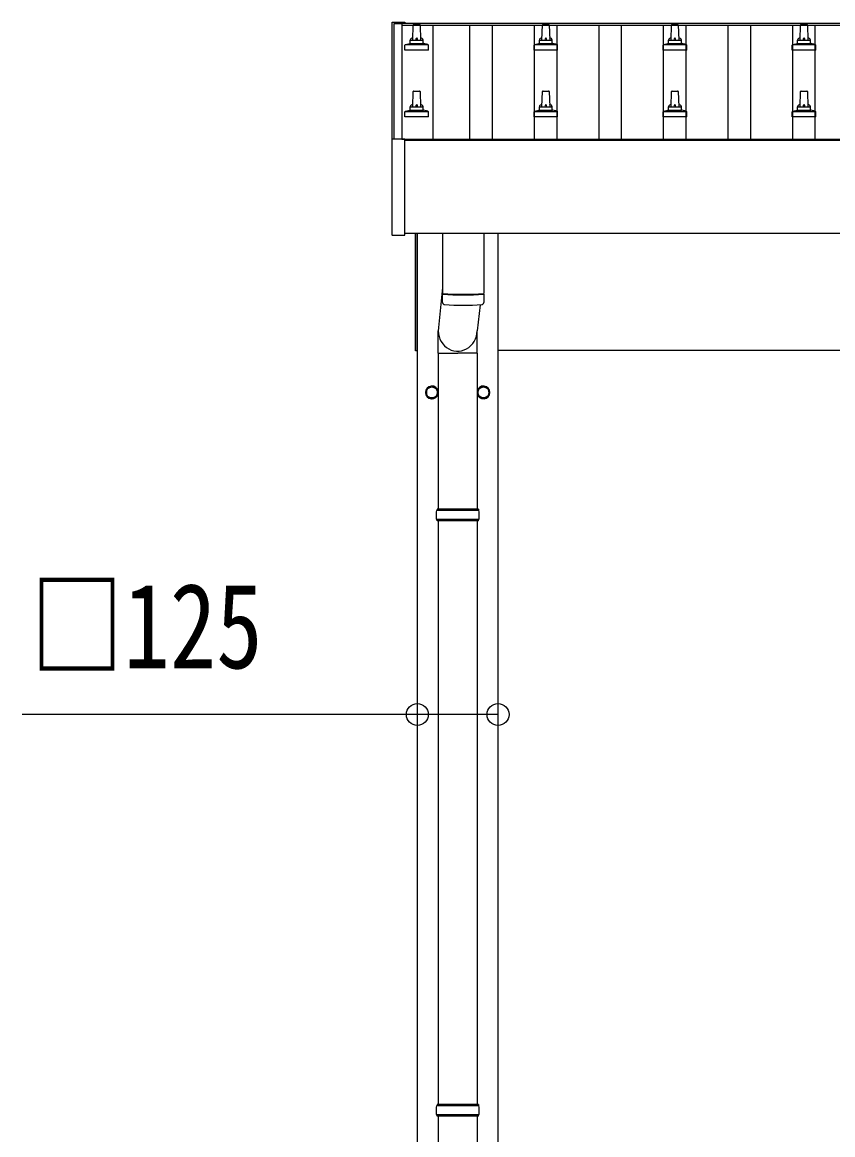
# Model space of a CAD drawing. Units: millimetres, scale not verified. Extents: x -16820 to 16820, y -11880 to 11880.
# Drawn here: x -13518 to -12262, y -778 to 946 of the extents above; entities that cross this region are included whole.
import ezdxf
from ezdxf.enums import TextEntityAlignment as Align

# ---------------------------------------------------------------- set-up
doc = ezdxf.new("R2010")
doc.units = ezdxf.units.MM
doc.header["$LTSCALE"] = 50
for name, color, linetype in [('0-4_YKK_13', 4, 'Continuous'), ('0-5_YKK_A1', 4, 'Continuous'), ('0-6_YKK_D', 6, 'Continuous')]:
    doc.layers.add(name, color=color, linetype=linetype)
doc.styles.add('ＭＳ ゴシック', font='')
doc.styles.get('ＭＳ ゴシック').set_extended_font_data('MS Gothic')

msp = doc.modelspace()

# ---------------------------------------------------------------- linework, layer by layer
at = {"layer": '0-4_YKK_13'}
for p, q in [((-12945.22, 945.1), (-12945.22, 944.5)), ((-12945.22, 944.5), (-12945.22, 764.09)), ((-12944.22, 945.61), (-12926.22, 945.61)), ((-12925.22, 944.5), (-12925.22, 945.1)), ((-12925.22, 944.43), (-12925.22, 944.5)), ((-12912.92, 917.91), (-12912.19, 941.44)), ((-12911.19, 942.41), (-12902.65, 942.41)), ((-12901.65, 941.44), (-12900.92, 917.91)), ((-12712.92, 917.91), (-12712.19, 941.44)), ((-12711.19, 942.41), (-12702.65, 942.41)), ((-12701.65, 941.44), (-12700.92, 917.91)), ((-12512.92, 917.91), (-12512.19, 941.44)), ((-12511.19, 942.41), (-12502.65, 942.41)), ((-12501.65, 941.44), (-12500.92, 917.91)), ((-12312.92, 917.91), (-12312.19, 941.44)), ((-12311.19, 942.41), (-12302.65, 942.41)), ((-12301.65, 941.44), (-12300.92, 917.91)), ((-12916.92, 913.7), (-12916.92, 917.91)), ((-12915.92, 917.91), (-12897.92, 917.91)), ((-12896.92, 913.7), (-12896.92, 917.91)), ((-12716.92, 913.7), (-12716.92, 917.91)), ((-12715.92, 917.91), (-12697.92, 917.91)), ((-12696.92, 913.7), (-12696.92, 917.91)), ((-12516.92, 913.7), (-12516.92, 917.91)), ((-12515.92, 917.91), (-12497.92, 917.91)), ((-12496.92, 913.7), (-12496.92, 917.91)), ((-12316.92, 913.7), (-12316.92, 917.91)), ((-12315.92, 917.91), (-12297.92, 917.91)), ((-12296.92, 913.7), (-12296.92, 917.91)), ((-12925.17, 902.41), (-12925.17, 910.13)), ((-12888.67, 902.41), (-12925.17, 902.41)), ((-12924.79, 910.91), (-12889.05, 910.91)), ((-12924.41, 911.1), (-12917.69, 912.73)), ((-12917.3, 912.91), (-12896.54, 912.91)), ((-12889.44, 911.1), (-12896.16, 912.73)), ((-12888.67, 902.41), (-12888.67, 910.13)), ((-12725.17, 902.41), (-12725.17, 910.13)), ((-12688.67, 902.41), (-12725.17, 902.41)), ((-12724.79, 910.91), (-12689.05, 910.91)), ((-12724.41, 911.1), (-12717.69, 912.73)), ((-12717.3, 912.91), (-12696.54, 912.91)), ((-12689.44, 911.1), (-12696.16, 912.73)), ((-12688.67, 902.41), (-12688.67, 910.13)), ((-12525.17, 902.41), (-12525.17, 910.13)), ((-12488.67, 902.41), (-12525.17, 902.41)), ((-12524.79, 910.91), (-12489.05, 910.91)), ((-12524.41, 911.1), (-12517.69, 912.73)), ((-12517.3, 912.91), (-12496.54, 912.91)), ((-12489.44, 911.1), (-12496.16, 912.73)), ((-12488.67, 902.41), (-12488.67, 910.13)), ((-12325.17, 902.41), (-12325.17, 910.13)), ((-12288.67, 902.41), (-12325.17, 902.41)), ((-12324.79, 910.91), (-12289.05, 910.91)), ((-12324.41, 911.1), (-12317.69, 912.73)), ((-12317.3, 912.91), (-12296.54, 912.91)), ((-12289.44, 911.1), (-12296.16, 912.73)), ((-12288.67, 902.41), (-12288.67, 910.13)), ((-12912.92, 814.58), (-12912.19, 838.1)), ((-12911.19, 839.08), (-12902.65, 839.08)), ((-12901.65, 838.1), (-12900.92, 814.58)), ((-12712.92, 814.58), (-12712.19, 838.1)), ((-12711.19, 839.08), (-12702.65, 839.08)), ((-12701.65, 838.1), (-12700.92, 814.58)), ((-12512.92, 814.58), (-12512.19, 838.1)), ((-12511.19, 839.08), (-12502.65, 839.08)), ((-12501.65, 838.1), (-12500.92, 814.58)), ((-12312.92, 814.58), (-12312.19, 838.1)), ((-12311.19, 839.08), (-12302.65, 839.08)), ((-12301.65, 838.1), (-12300.92, 814.58)), ((-12916.92, 810.36), (-12916.92, 814.58)), ((-12915.92, 814.58), (-12897.92, 814.58)), ((-12896.92, 810.36), (-12896.92, 814.58)), ((-12716.92, 810.36), (-12716.92, 814.58)), ((-12715.92, 814.58), (-12697.92, 814.58)), ((-12696.92, 810.36), (-12696.92, 814.58)), ((-12516.92, 810.36), (-12516.92, 814.58)), ((-12515.92, 814.58), (-12497.92, 814.58)), ((-12496.92, 810.36), (-12496.92, 814.58)), ((-12316.92, 810.36), (-12316.92, 814.58)), ((-12315.92, 814.58), (-12297.92, 814.58)), ((-12296.92, 810.36), (-12296.92, 814.58)), ((-12925.17, 799.08), (-12925.17, 806.79)), ((-12888.67, 799.08), (-12925.17, 799.08)), ((-12924.79, 807.58), (-12889.05, 807.58)), ((-12924.41, 807.76), (-12917.69, 809.39)), ((-12917.3, 809.58), (-12896.54, 809.58)), ((-12889.44, 807.76), (-12896.16, 809.39)), ((-12888.67, 799.08), (-12888.67, 806.79)), ((-12725.17, 799.08), (-12725.17, 806.79)), ((-12688.67, 799.08), (-12725.17, 799.08)), ((-12724.79, 807.58), (-12689.05, 807.58)), ((-12724.41, 807.76), (-12717.69, 809.39)), ((-12717.3, 809.58), (-12696.54, 809.58)), ((-12689.44, 807.76), (-12696.16, 809.39)), ((-12688.67, 799.08), (-12688.67, 806.79)), ((-12525.17, 799.08), (-12525.17, 806.79)), ((-12488.67, 799.08), (-12525.17, 799.08)), ((-12524.79, 807.58), (-12489.05, 807.58)), ((-12524.41, 807.76), (-12517.69, 809.39)), ((-12517.3, 809.58), (-12496.54, 809.58)), ((-12489.44, 807.76), (-12496.16, 809.39)), ((-12488.67, 799.08), (-12488.67, 806.79)), ((-12325.17, 799.08), (-12325.17, 806.79)), ((-12288.67, 799.08), (-12325.17, 799.08)), ((-12324.79, 807.58), (-12289.05, 807.58)), ((-12324.41, 807.76), (-12317.69, 809.39)), ((-12317.3, 809.58), (-12296.54, 809.58)), ((-12289.44, 807.76), (-12296.16, 809.39)), ((-12288.67, 799.08), (-12288.67, 806.79)), ((-12945.22, 764.04), (-12945.22, 616.04)), ((-12944.22, 764.54), (-12944.72, 764.54)), ((-12926.22, 764.54), (-12944.22, 764.54)), ((-12925.72, 764.54), (-12926.22, 764.54)), ((-12925.22, 616.04), (-12925.22, 764.04)), ((-12944.72, 615.54), (-12925.72, 615.54)), ((-12908.92, 436.5), (-12908.92, 618.17)), ((-12906.92, 618.17), (-12906.92, 436.5)), ((-12866.92, 618.17), (-12866.92, 525.19)), ((-12802.92, 618.17), (-12802.92, 525.19)), ((-12866.92, 534.77), (-12873.48, 467.57)), ((-12866.72, 511.21), (-12866.95, 524.19)), ((-12862.45, 524.91), (-12862.43, 523.91)), ((-12807.4, 524.91), (-12807.41, 523.91)), ((-12802.89, 524.19), (-12803.12, 511.21)), ((-12808.46, 507.91), (-12813.36, 467.57)), ((-12873.57, 432.9), (-12873.57, 467.57)), ((-12813.27, 432.9), (-12813.27, 467.57)), ((-12906.92, 436.5), (-12908.92, 436.5)), ((-12873.57, 432.9), (-12843.42, 432.9)), ((-12873.42, 432.9), (-12873.42, 191)), ((-12813.27, 432.9), (-12843.42, 432.9)), ((-12813.42, 432.9), (-12813.42, 191)), ((-12874.82, 372.25), (-12874.92, 372.25)), ((-12874.82, 371.75), (-12874.92, 371.75)), ((-12812.02, 372.25), (-12811.92, 372.25)), ((-12812.02, 371.75), (-12811.92, 371.75)), ((-12811.42, 191), (-12875.42, 191)), ((-12875.42, 191), (-12875.42, 189)), ((-12811.42, 191), (-12811.42, 189)), ((-12810.42, 189), (-12876.42, 189)), ((-12810.42, 175), (-12876.42, 175)), ((-12875.42, 173), (-12875.42, 175)), ((-12811.42, 173), (-12875.42, 173)), ((-12873.42, 173), (-12873.42, -731.5)), ((-12813.42, 173), (-12813.42, -731.5)), ((-12811.42, 173), (-12811.42, 175)), ((-12810.42, -733.49), (-12876.42, -733.49)), ((-12811.42, -731.49), (-12875.42, -731.49)), ((-12875.42, -731.49), (-12875.42, -733.49)), ((-12811.42, -731.49), (-12811.42, -733.49)), ((-12810.42, -747.49), (-12876.42, -747.49)), ((-12875.42, -749.49), (-12875.42, -747.49)), ((-12811.42, -749.49), (-12875.42, -749.49)), ((-12873.42, -749.49), (-12873.42, -1654)), ((-12813.42, -749.49), (-12813.42, -1654)), ((-12811.42, -749.49), (-12811.42, -747.49))]:
    msp.add_line(p, q, dxfattribs=at)
for points in [[(-12945.22, 945.1), (-12945.19, 945.29), (-12945.11, 945.41), (-12945.02, 945.5), (-12944.94, 945.55), (-12944.86, 945.58), (-12944.81, 945.59), (-12944.77, 945.6), (-12944.73, 945.6), (-12944.54, 945.61), (-12944.36, 945.61), (-12944.22, 945.61)], [(-12926.22, 945.61), (-12926.03, 945.61), (-12925.86, 945.61), (-12925.72, 945.6), (-12925.65, 945.59), (-12925.59, 945.58), (-12925.5, 945.54), (-12925.37, 945.45), (-12925.28, 945.32), (-12925.27, 945.29)]]:
    msp.add_lwpolyline(points, dxfattribs=at)
for points in [[(-12883.42, 381.81), (-12891.92, 376.91), (-12891.92, 367.09), (-12883.42, 362.19), (-12874.92, 367.09), (-12874.92, 376.91)], [(-12803.42, 381.81), (-12794.92, 376.91), (-12794.92, 367.09), (-12803.42, 362.19), (-12811.92, 367.09), (-12811.92, 376.91)]]:
    msp.add_lwpolyline(points, close=True, dxfattribs=at)
for centre in [(-12883.42, 372), (-12803.42, 372)]:
    msp.add_circle(centre, 8.5, dxfattribs=at)
for centre, radius, start, end in [((-12925.72, 945.1), 0.499, 0.00068, 23.5008), ((-12911.19, 941.41), 1, 90, 178.60509), ((-12902.65, 941.41), 1, 1.39491, 90), ((-12711.19, 941.41), 1, 90, 178.60509), ((-12702.65, 941.41), 1, 1.39491, 90), ((-12511.19, 941.41), 1, 90, 178.60509), ((-12502.65, 941.41), 1, 1.39491, 90), ((-12311.19, 941.41), 1, 90, 178.60509), ((-12302.65, 941.41), 1, 1.39491, 90), ((-12917.92, 913.7), 1, 283.62699, 0), ((-12912.84, 917.28), 4.13, 90, 171.17633), ((-12915.92, 916.91), 1, 90, 180), ((-12903.59, 917.91), 4.83, 133.60282, 180), ((-12910.25, 917.91), 4.83, 0, 46.39718), ((-12901.01, 917.28), 4.13, 8.82367, 90), ((-12897.92, 916.91), 1, 0, 90), ((-12895.92, 913.7), 1, 180, 256.37301), ((-12717.92, 913.7), 1, 283.62699, 0), ((-12712.84, 917.28), 4.13, 90, 171.17633), ((-12715.92, 916.91), 1, 90, 180), ((-12703.59, 917.91), 4.83, 133.60282, 180), ((-12710.25, 917.91), 4.83, 0, 46.39718), ((-12701.01, 917.28), 4.13, 8.82367, 90), ((-12697.92, 916.91), 1, 0, 90), ((-12695.92, 913.7), 1, 180, 256.37301), ((-12517.92, 913.7), 1, 283.62699, 0), ((-12512.84, 917.28), 4.13, 90, 171.17633), ((-12515.92, 916.91), 1, 90, 180), ((-12503.59, 917.91), 4.83, 133.60282, 180), ((-12510.25, 917.91), 4.83, 0, 46.39718), ((-12501.01, 917.28), 4.13, 8.82367, 90), ((-12497.92, 916.91), 1, 0, 90), ((-12495.92, 913.7), 1, 180, 256.37301), ((-12317.92, 913.7), 1, 283.62699, 0), ((-12312.84, 917.28), 4.13, 90, 171.17633), ((-12315.92, 916.91), 1, 90, 180), ((-12303.59, 917.91), 4.83, 133.60282, 180), ((-12310.25, 917.91), 4.83, 0, 46.39718), ((-12301.01, 917.28), 4.13, 8.82367, 90), ((-12297.92, 916.91), 1, 0, 90), ((-12295.92, 913.7), 1, 180, 256.37301), ((-12924.17, 910.13), 1, 103.62699, 180), ((-12889.67, 910.13), 1, 0, 76.37301), ((-12724.17, 910.13), 1, 103.62699, 180), ((-12689.67, 910.13), 1, 0, 76.37301), ((-12524.17, 910.13), 1, 103.62699, 180), ((-12489.67, 910.13), 1, 0, 76.37301), ((-12324.17, 910.13), 1, 103.62699, 180), ((-12289.67, 910.13), 1, 0, 76.37301), ((-12911.19, 838.08), 1, 90, 178.60509), ((-12902.65, 838.08), 1, 1.39491, 90), ((-12711.19, 838.08), 1, 90, 178.60509), ((-12702.65, 838.08), 1, 1.39491, 90), ((-12511.19, 838.08), 1, 90, 178.60509), ((-12502.65, 838.08), 1, 1.39491, 90), ((-12311.19, 838.08), 1, 90, 178.60509), ((-12302.65, 838.08), 1, 1.39491, 90), ((-12917.92, 810.36), 1, 283.62699, 0), ((-12912.84, 813.94), 4.13, 90, 171.17633), ((-12915.92, 813.58), 1, 90, 180), ((-12903.59, 814.58), 4.83, 133.60282, 180), ((-12910.25, 814.58), 4.83, 0, 46.39718), ((-12901.01, 813.94), 4.13, 8.82367, 90), ((-12897.92, 813.58), 1, 0, 90), ((-12895.92, 810.36), 1, 180, 256.37301), ((-12717.92, 810.36), 1, 283.62699, 0), ((-12712.84, 813.94), 4.13, 90, 171.17633), ((-12715.92, 813.58), 1, 90, 180), ((-12703.59, 814.58), 4.83, 133.60282, 180), ((-12710.25, 814.58), 4.83, 0, 46.39718), ((-12701.01, 813.94), 4.13, 8.82367, 90), ((-12697.92, 813.58), 1, 0, 90), ((-12695.92, 810.36), 1, 180, 256.37301), ((-12517.92, 810.36), 1, 283.62699, 0), ((-12512.84, 813.94), 4.13, 90, 171.17633), ((-12515.92, 813.58), 1, 90, 180), ((-12503.59, 814.58), 4.83, 133.60282, 180), ((-12510.25, 814.58), 4.83, 0, 46.39718), ((-12501.01, 813.94), 4.13, 8.82367, 90), ((-12497.92, 813.58), 1, 0, 90), ((-12495.92, 810.36), 1, 180, 256.37301), ((-12317.92, 810.36), 1, 283.62699, 0), ((-12312.84, 813.94), 4.13, 90, 171.17633), ((-12315.92, 813.58), 1, 90, 180), ((-12303.59, 814.58), 4.83, 133.60282, 180), ((-12310.25, 814.58), 4.83, 0, 46.39718), ((-12301.01, 813.94), 4.13, 8.82367, 90), ((-12297.92, 813.58), 1, 0, 90), ((-12295.92, 810.36), 1, 180, 256.37301), ((-12924.17, 806.79), 1, 103.62699, 180), ((-12889.67, 806.79), 1, 0, 76.37301), ((-12724.17, 806.79), 1, 103.62699, 180), ((-12689.67, 806.79), 1, 0, 76.37301), ((-12524.17, 806.79), 1, 103.62699, 180), ((-12489.67, 806.79), 1, 0, 76.37301), ((-12324.17, 806.79), 1, 103.62699, 180), ((-12289.67, 806.79), 1, 0, 76.37301), ((-12944.72, 764.04), 0.5, 90, 180), ((-12925.72, 764.04), 0.5, 0, 90), ((-12944.72, 616.04), 0.5, 180, 270), ((-12925.72, 616.04), 0.5, 270, 0), ((-12834.92, 1004.92), 480.8, 266.18381, 273.81619), ((-12834.92, 1003.92), 480.8, 266.18381, 273.81619), ((-12863.3, 511.44), 3.43, 183.91307, 262.91645), ((-12834.93, 1026.91), 519.67, 266.82357, 273.17802), ((-12806.54, 511.44), 3.43, 277.00994, 356.09787), ((-12883.42, 372), 10, 9.93637, 350.06363), ((-12883.42, 372), 8.6, 111.25399, 128.74601), ((-12883.42, 372), 8.6, 51.25399, 68.74601), ((-12803.42, 372), 10, 189.93637, 170.06363), ((-12803.42, 372), 8.6, 111.25399, 128.74601), ((-12803.42, 372), 8.6, 51.25399, 68.74601), ((-12883.42, 372), 8.6, 171.25399, 188.74601), ((-12883.42, 372), 8.6, 231.25399, 248.74601), ((-12883.42, 372), 8.6, 291.25399, 308.74601), ((-12883.42, 372), 8.6, 1.66581, 8.74601), ((-12883.42, 372), 8.6, 351.25399, 358.33419), ((-12803.42, 372), 8.6, 171.25399, 178.33419), ((-12803.42, 372), 8.6, 181.66581, 188.74601), ((-12803.42, 372), 8.6, 231.25399, 248.74601), ((-12803.42, 372), 8.6, 291.25399, 308.74601), ((-12803.42, 372), 8.6, 351.25399, 8.74601), ((-12827.67, 182), 49.25, 171.82876, 180.00002), ((-12827.67, 182), 49.25, 180.00002, 188.17127), ((-12859.17, 182), 49.25, 359.99998, 8.17124), ((-12859.17, 182), 49.25, 351.82873, 359.99998), ((-12827.67, -740.49), 49.25, 171.82876, 180.00002), ((-12827.67, -740.49), 49.25, 180.00002, 188.17127), ((-12859.17, -740.49), 49.25, 359.99998, 8.17124), ((-12859.17, -740.49), 49.25, 351.82873, 359.99998)]:
    msp.add_arc(centre, radius, start, end, dxfattribs=at)
msp.add_ellipse((-12843.42, 467.57), major_axis=(0, -31.56), ratio=0.952301, start_param=4.5832251, end_param=7.8539816, dxfattribs=at)
at = {"layer": '0-5_YKK_A1'}
for p, q in [((-12941.92, 943.46), (-12929.92, 943.46)), ((-12941.92, 764.59), (-12941.92, 943.46)), ((-12929.92, 944.43), (-7529.42, 944.43)), ((-12929.92, 944.43), (-12929.92, 940.84)), ((-12929.92, 943.46), (-12929.92, 764.54)), ((-12929.92, 940.84), (-7506.92, 940.84)), ((-12881.92, 940.84), (-12881.92, 764.6)), ((-12824.42, 764.82), (-12824.42, 940.84)), ((-12789.42, 764.82), (-12789.42, 940.84)), ((-12724.42, 764.82), (-12724.42, 940.84)), ((-12689.42, 764.82), (-12689.42, 940.84)), ((-12624.42, 764.82), (-12624.42, 940.84)), ((-12589.42, 764.82), (-12589.42, 940.84)), ((-12524.42, 764.82), (-12524.42, 940.84)), ((-12489.42, 764.82), (-12489.42, 940.84)), ((-12424.42, 764.82), (-12424.42, 940.84)), ((-12389.42, 764.82), (-12389.42, 940.84)), ((-12324.42, 764.82), (-12324.42, 940.84)), ((-12289.42, 764.82), (-12289.42, 940.84)), ((-12929.92, 764.6), (-7516.92, 764.6)), ((-12925.22, 763.04), (-7516.92, 763.04)), ((-7516.92, 618.17), (-12925.22, 618.17)), ((-12905.92, 618.17), (-12905.92, -2363)), ((-12780.92, -2363), (-12780.92, 618.17)), ((-12906.92, 437), (-12905.92, 437)), ((-7537.07, 437), (-12780.92, 437))]:
    msp.add_line(p, q, dxfattribs=at)
at = {"layer": '0-6_YKK_D'}
msp.add_lwpolyline([(-12780.92, -127), (-12905.92, -127), (-13517.92, -127)], dxfattribs=at)
for centre in [(-12905.92, -127), (-12780.92, -127)]:
    msp.add_circle(centre, 17, dxfattribs=at)

# ---------------------------------------------------------------- texts
at = {"layer": '0-6_YKK_D', "style": 'ＭＳ ゴシック', "width": 0.8}
msp.add_text('□125', height=132, dxfattribs=at).set_placement((-13505.12, -95), align=Align.BOTTOM_LEFT)

doc.saveas('drawing.dxf')
